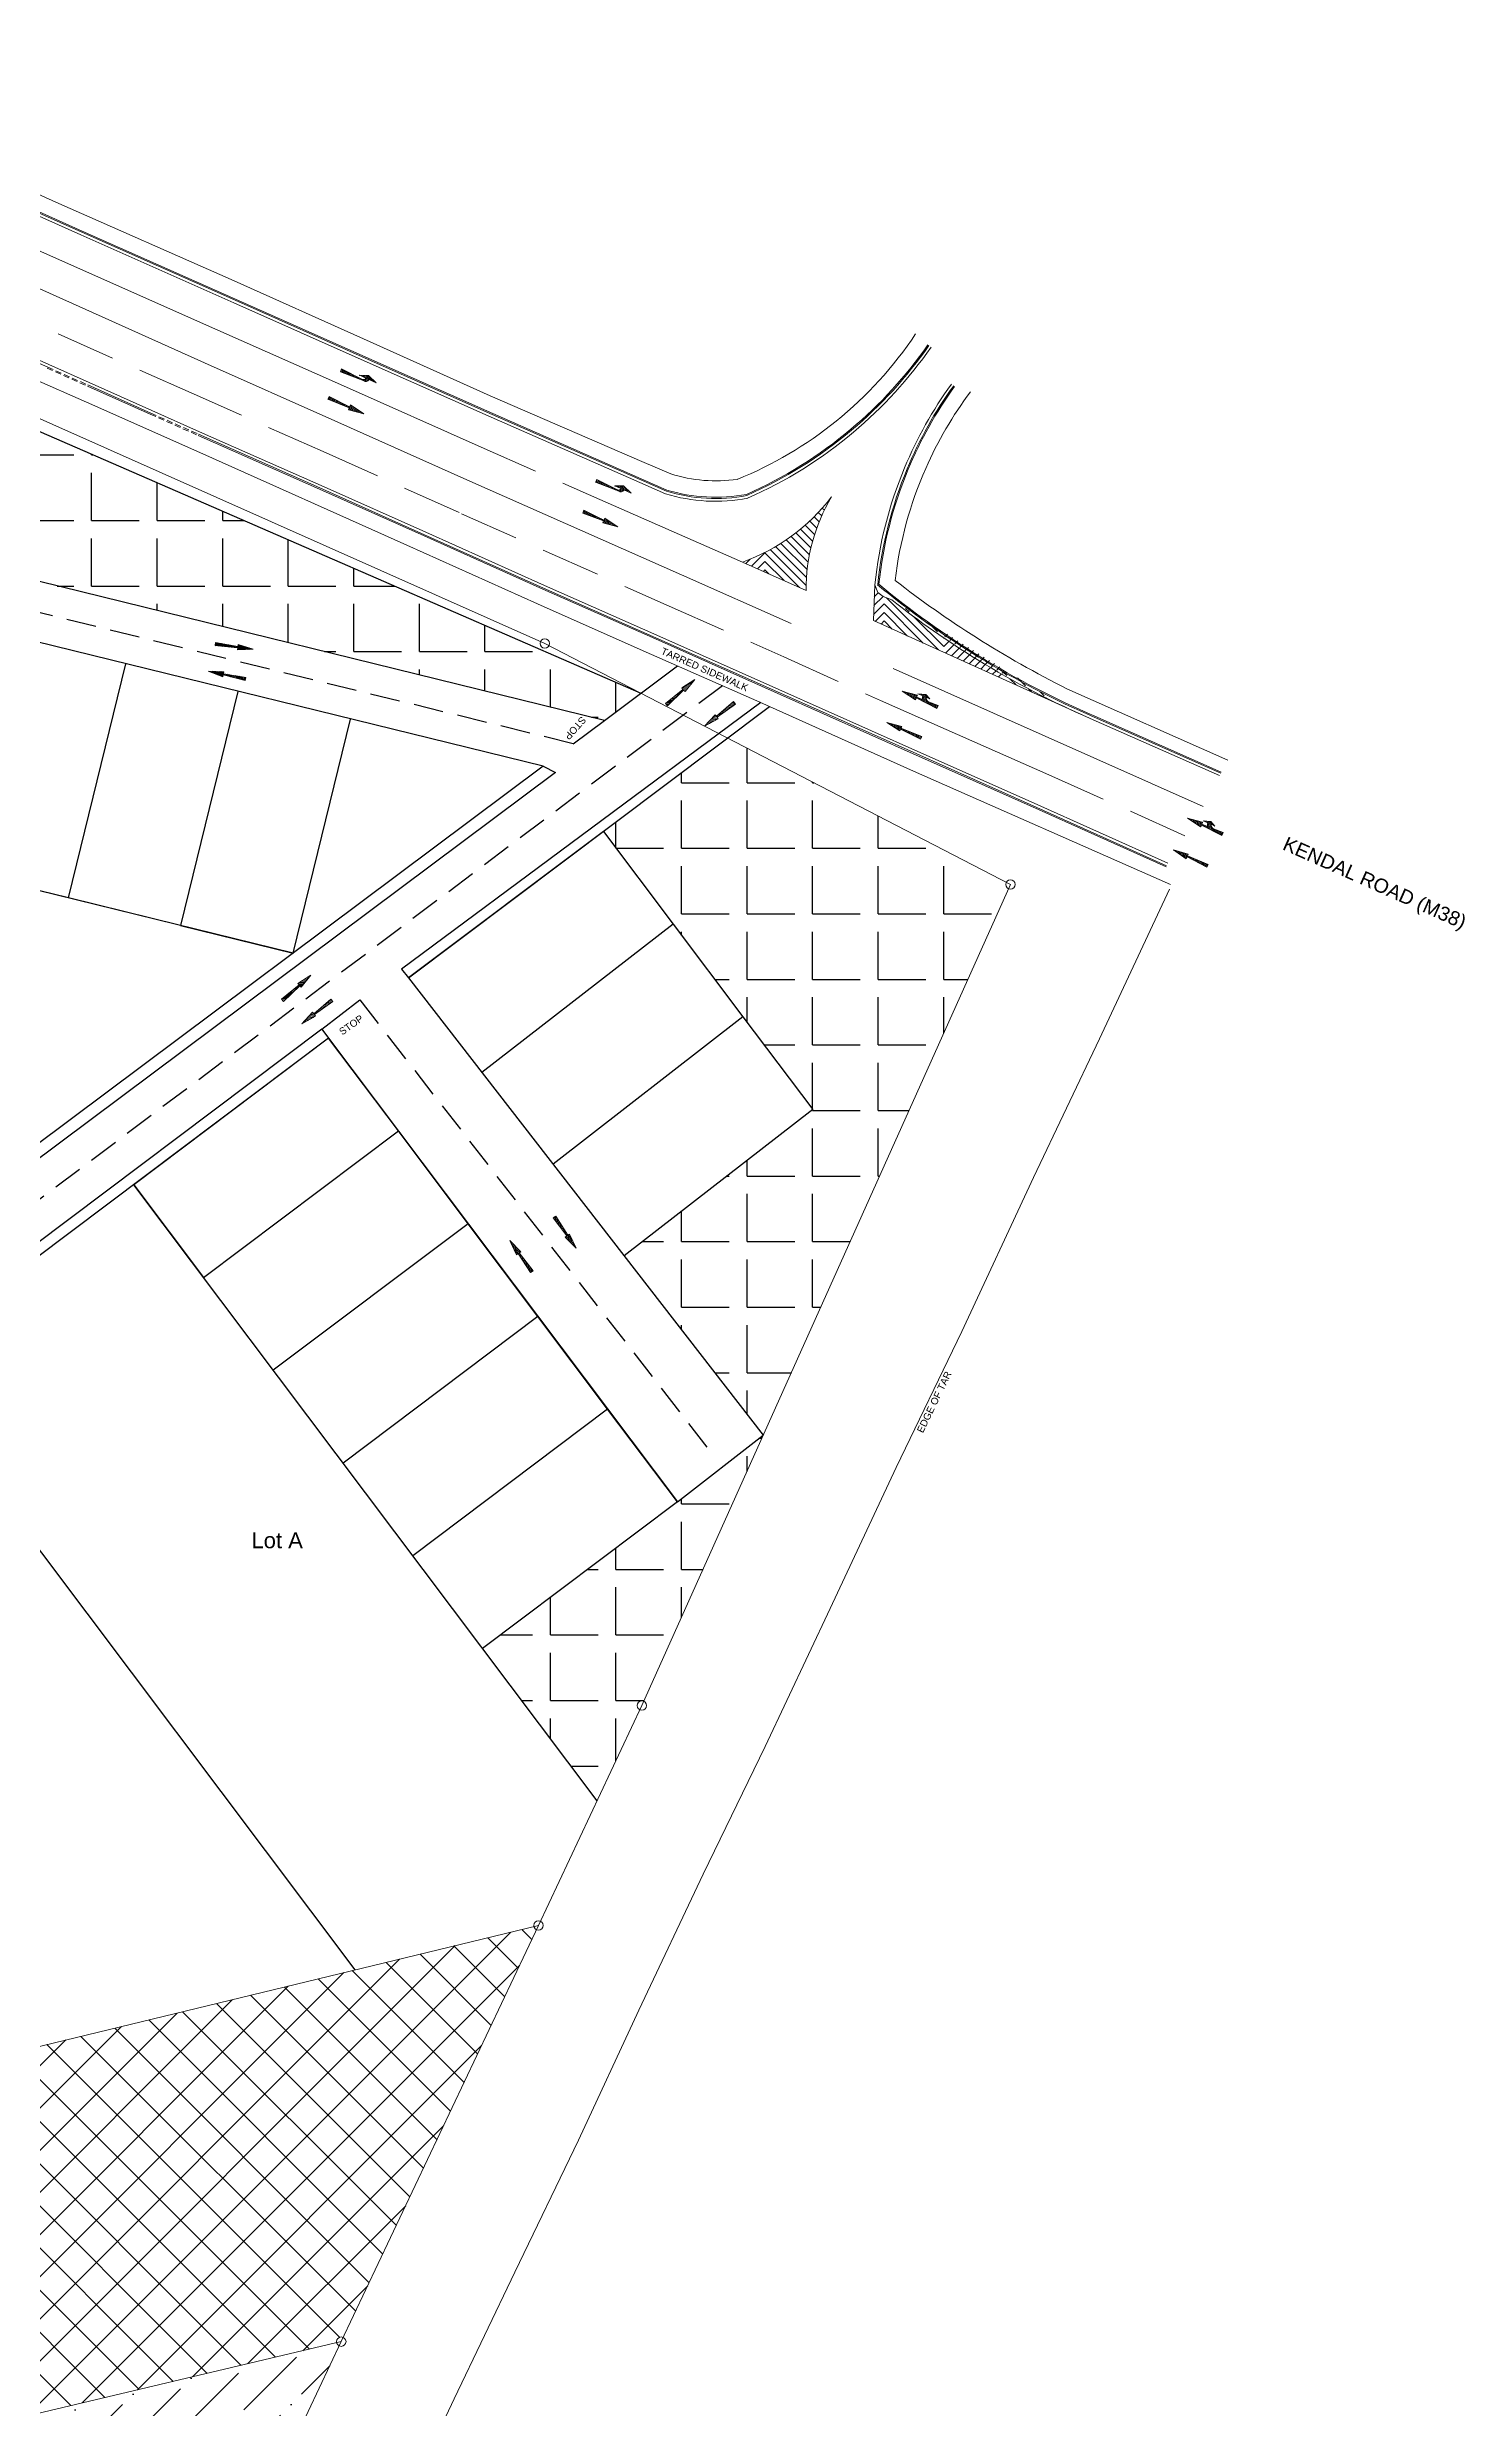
# Model space of a CAD drawing. Header units: metres. Extents: x -178 to 195, y -282 to 282.
# Drawn here: x 44.2 to 195.2, y -33.6 to 218.1 of the extents above; entities that cross this region are included whole.
import ezdxf
from ezdxf.enums import TextEntityAlignment as Align

# ---------------------------------------------------------------- set-up
doc = ezdxf.new("R2010")
doc.units = ezdxf.units.M
doc.linetypes.add('DASHED2', pattern=[9.525, 6.35, -3.175])
doc.linetypes.add('HIDDEN2', pattern=[4.7625, 3.175, -1.5875])
doc.layers.add('CADASTRAL', color=7, linetype='Continuous')
for name, color, linetype, lineweight in [('my_cadastral', 14, 'Continuous', 0), ('my_movement_network', 250, 'Continuous', 0), ('my_open_space', 14, 'Continuous', 0), ('ROAD_PAINT', 12, 'Continuous', 0), ('ROADS', 5, 'Continuous', 0)]:
    doc.layers.add(name, color=color, linetype=linetype, lineweight=lineweight)
doc.styles.add('Arial', font='arial.ttf', dxfattribs={"height": 1.68})
pattern_1 = [(45, (0, 0), (1e-16, 0.9071424), [8.98026, -8.98026]), (135, (0, 0), (-1e-16, -0.9071424), [8.98026, -8.98026])]
pattern_2 = [(0, (0, 0), (0, 6.985), [5.08, -1.905]), (90, (0, 0), (-6.985, 4e-16), [5.08, -1.905])]

msp = doc.modelspace()

# ---------------------------------------------------------------- hatches: boundary and pattern name
at = {"layer": 'my_cadastral', "lineweight": -3, "true_color": 0x58ba48}
h = msp.add_hatch(dxfattribs=at)
h.set_pattern_fill('ANGLE', color=85)
h.set_pattern_definition(pattern_2)
h.paths.add_polyline_path([(-11.58, 201.04), (-17.7, 176.1), (103.56, 146.35), (107.43, 149.24)])
at = {"layer": 'my_cadastral', "linetype": 'HIDDEN2', "lineweight": -3}
h = msp.add_hatch(dxfattribs=at)
h.set_pattern_fill('ANSI37', color=0)
h.paths.add_polyline_path([(-44.67, -16.27), (-111.42, -32.45, -0.357638), (-111.7, -33.02), (-96.18, -66.44, -0.474946), (-95.48, -66.78), (-30.43, -51.42)])
h.paths.add_polyline_path([(96.31, 17.49, -0.226412), (96.04, 17.83), (-34.17, -13.72), (-20.02, -48.96), (75.03, -26.52, -0.628721), (75.73, -25.95)])
h.paths.add_polyline_path([(-69.29, -60.59), (-95.48, -66.78, -0.356504), (-95.76, -67.35), (-75.96, -110.2, -0.474443), (-75.26, -110.54), (-50.37, -104.67)])
h.paths.add_polyline_path([(-21.11, -32.81), (-11.25, -32.81), (-11.25, -30.49), (-21.11, -30.49)], flags=24)
h = msp.add_hatch(dxfattribs=at)
h.set_pattern_fill('ANSI36', color=0)
h.paths.add_polyline_path([(-30.43, -51.42), (-69.29, -60.59), (-50.37, -104.67), (-12.48, -95.73)])
h.paths.add_polyline_path([(75.3, -26.86, -0.227932), (75.03, -26.52), (-20.02, -48.96), (-2.2, -93.3), (49.12, -81.2, -0.628681), (49.82, -80.63)])
h.paths.add_polyline_path([(-17.24, -72.78), (-7.38, -72.78), (-7.38, -70.45), (-17.24, -70.45)], flags=25)
at = {"layer": 'my_open_space', "lineweight": -3, "true_color": 0x58ba48}
h = msp.add_hatch(dxfattribs=at)
h.set_pattern_fill('ANGLE', color=85)
h.set_pattern_definition(pattern_2)
h.paths.add_polyline_path([(120.47, 70.16), (111.33, 63.07), (90.57, 47.45), (102.77, 31.23), (107.34, 40.92, -0.290497), (107.05, 41.38, -0.543907), (107.75, 41.83)])
h.paths.add_polyline_path([(146.6, 128.4, -0.430681), (146.36, 129.09), (116.66, 144.46), (103.44, 134.52), (110.87, 124.63), (118.31, 114.75), (125.74, 104.87), (105.66, 89.28), (120.48, 70.18)])
at = {"layer": 'ROAD_PAINT', "linetype": 'Continuous', "lineweight": 0}
h = msp.add_hatch(dxfattribs=at)
h.set_pattern_fill('LT124 RAILW', color=2, scale=0.5, style=0)
h.set_pattern_definition(pattern_1)
edge = h.paths.add_edge_path(flags=0)
edge.add_arc((144.16, 160.33), 19.12, 149.0997, 170.4884)
edge.add_line((125.3, 163.49), (121.99, 164.98))
edge.add_arc((111.26, 182.73), 20.74, 301.1658, 322.6686)
edge = h.paths.add_edge_path(flags=0)
edge.add_line((121.99, 164.98), (125.3, 163.49))
edge.add_arc((144.16, 160.33), 19.12, 170.4884, 180.4021)
edge.add_line((125.04, 160.2), (118.27, 163.21))
edge.add_arc((111.26, 182.73), 20.74, 289.755, 301.1658)
h = msp.add_hatch(dxfattribs=at)
h.set_pattern_fill('LT124 RAILW', color=2, scale=0.5, style=0)
h.set_pattern_definition(pattern_1)
edge = h.paths.add_edge_path(flags=0)
edge.add_line((132.21, 156.98), (155.63, 146.42))
edge.add_line((155.63, 146.42), (152.44, 147.85))
edge.add_arc((193.15, 233.88), 95.17, 238.3837, 244.6757, ccw=False)
edge.add_arc((193.15, 233.88), 95.17, 231.7067, 238.3837, ccw=False)
edge.add_line((134.17, 159.19), (133.24, 159.55))
edge.add_line((133.24, 159.55), (132.69, 159.96))
edge.add_line((132.69, 159.96), (132.36, 160.8))
edge.add_line((132.36, 160.8), (132.21, 156.98))

# ---------------------------------------------------------------- linework, layer by layer
at = {"layer": 'CADASTRAL', "color": 1, "linetype": 'Continuous', "lineweight": 0}
for p, q in [((-45.65, 218.07), (97.19, 154.54)), ((97.19, 154.54), (146.81, 128.86)), ((146.81, 128.86), (107.55, 41.38)), ((107.55, 41.38), (96.52, 17.95)), ((-111.91, -32.56), (96.52, 17.95)), ((96.52, 17.95), (75.51, -26.4)), ((75.51, -26.4), (-95.97, -66.89)), ((75.51, -26.4), (49.6, -81.08))]:
    msp.add_line(p, q, dxfattribs=at)
for centre in [(97.19, 154.54), (146.81, 128.86), (107.55, 41.38), (96.52, 17.95), (75.51, -26.4)]:
    msp.add_circle(centre, 0.5, dxfattribs=at)
at = {"layer": 'my_cadastral', "color": 85, "lineweight": -3, "true_color": 0x58ba48}
msp.add_line((-11.58, 201.04), (107.43, 149.24), dxfattribs=at)
at = {"layer": 'my_cadastral', "color": 0, "lineweight": -3}
for p, q in [((103.56, 146.35), (-65.52, 187.84)), ((97.02, 141.46), (-67.02, 181.71)), ((103.56, 146.35), (111.32, 152.15)), ((73.42, 113.46), (77.49, 116.57)), ((73.42, 113.46), (74.15, 112.49))]:
    msp.add_line(p, q, dxfattribs=at)
at = {"layer": 'my_cadastral', "color": 0, "linetype": 'HIDDEN2', "lineweight": -3}
for p, q in [((100.22, 143.86), (-66.29, 184.71)), ((97.02, 141.46), (98.32, 140.8))]:
    msp.add_line(p, q, dxfattribs=at)
at = {"layer": 'my_cadastral', "color": 30, "lineweight": -3, "true_color": 0xf8991e}
for p, q in [((70.38, 121.55), (-76.11, 157.49)), ((103.44, 134.52), (82.68, 118.9)), ((46.44, 127.43), (34.5, 130.36)), ((58.38, 124.5), (46.44, 127.43)), ((58.38, 124.5), (70.38, 121.55)), ((81.59, 102.6), (74.15, 112.49)), ((89.02, 92.72), (81.59, 102.6)), ((102.77, 31.23), (53.39, 96.87)), ((53.39, 96.87), (60.83, 86.99)), ((96.46, 82.84), (89.02, 92.72)), ((103.89, 72.95), (96.46, 82.84)), ((77, 13.22), (28.28, 77.98)), ((111.33, 63.07), (103.89, 72.95))]:
    msp.add_line(p, q, dxfattribs=at)
at = {"layer": 'my_cadastral', "color": 252, "lineweight": -3, "true_color": 0x939598}
for p, q in [((46.44, 127.43), (52.56, 152.37)), ((64.5, 149.44), (58.38, 124.5)), ((70.38, 121.55), (76.5, 146.49)), ((103.44, 134.52), (110.87, 124.63)), ((110.87, 124.63), (118.31, 114.75)), ((118.31, 114.75), (125.74, 104.87)), ((74.15, 112.49), (53.39, 96.87)), ((60.83, 86.99), (81.59, 102.6)), ((89.02, 92.72), (68.26, 77.1)), ((96.46, 82.84), (75.7, 67.22)), ((103.89, 72.95), (83.13, 57.34)), ((111.33, 63.07), (90.57, 47.45))]:
    msp.add_line(p, q, dxfattribs=at)
at = {"layer": 'my_movement_network', "color": 7, "linetype": 'HIDDEN2', "lineweight": -3, "true_color": 0xffffff}
msp.add_line((116.13, 150.04), (-49.84, 25.19), dxfattribs=at)
at = {"layer": 'my_movement_network', "color": 0, "lineweight": -3}
for p, q in [((82.68, 118.9), (121.13, 147.83)), ((100.22, 143.86), (103.56, 146.35)), ((82.68, 118.9), (120.48, 70.18)), ((74.15, 112.49), (111.33, 63.07)), ((111.33, 63.07), (120.48, 70.17))]:
    msp.add_line(p, q, dxfattribs=at)
at = {"layer": 'my_movement_network', "color": 7, "lineweight": -3, "true_color": 0xffffff}
for p, q in [((97.02, 141.46), (-51.35, 30.56)), ((98.32, 140.8), (-51.86, 28.54)), ((73.42, 113.46), (-49.5, 20.99)), ((74.15, 112.49), (-47.97, 20.63))]:
    msp.add_line(p, q, dxfattribs=at)
at = {"layer": 'my_movement_network', "color": 252, "lineweight": -3, "true_color": 0x939598}
for p, q in [((110.87, 124.63), (90.49, 108.83)), ((118.31, 114.75), (98.08, 99.05)), ((125.74, 104.87), (105.66, 89.28))]:
    msp.add_line(p, q, dxfattribs=at)
at = {"layer": 'my_movement_network', "color": 0, "linetype": 'HIDDEN2', "lineweight": -3}
msp.add_line((77.49, 116.57), (114.87, 68.39), dxfattribs=at)
at = {"layer": 'my_open_space', "color": 0, "lineweight": -3}
for p, q in [((120.22, 148.24), (81.91, 119.84)), ((81.91, 119.84), (82.68, 118.9))]:
    msp.add_line(p, q, dxfattribs=at)
at = {"layer": 'ROAD_PAINT', "color": 7, "linetype": 'Continuous', "lineweight": 0}
for p, q in [((28.14, 203.15), (46.45, 194.99)), ((44.41, 191.87), (27.09, 199.57)), ((46.45, 194.99), (62.03, 188.05)), ((60.93, 184.45), (44.41, 191.87)), ((62.03, 188.05), (75.73, 182)), ((74.82, 178.27), (60.93, 184.45)), ((75.54, 183.8), (75.41, 183.5)), ((75.52, 183.75), (75.66, 183.4)), ((75.54, 183.8), (77.77, 182.68)), ((75.64, 183.75), (75.79, 183.35)), ((75.41, 183.5), (78, 182.49)), ((75.46, 183.61), (75.52, 183.46)), ((75.73, 182), (90.4, 175.47)), ((75.78, 183.67), (75.93, 183.3)), ((75.93, 183.6), (76.06, 183.24)), ((76.07, 183.53), (76.2, 183.19)), ((76.21, 183.46), (76.33, 183.14)), ((76.35, 183.39), (76.47, 183.09)), ((76.5, 183.32), (76.61, 183.03)), ((76.64, 183.25), (76.74, 182.98)), ((76.78, 183.17), (76.88, 182.93)), ((76.92, 183.1), (77.01, 182.87)), ((77.07, 183.03), (77.15, 182.82)), ((77.21, 182.96), (77.28, 182.77)), ((77.35, 182.89), (77.42, 182.71)), ((78.41, 183.1), (77.47, 183.11)), ((77.47, 183.11), (78.13, 182.82)), ((77.49, 182.82), (77.55, 182.66)), ((77.5, 183.11), (77.5, 183.1)), ((77.61, 183.11), (77.64, 183.04)), ((77.64, 182.74), (77.69, 182.61)), ((77.73, 183.11), (77.78, 182.97)), ((77.76, 182.68), (77.8, 182.67)), ((77.78, 182.67), (77.82, 182.55)), ((77.8, 182.67), (77.85, 182.66)), ((77.84, 183.11), (77.92, 182.91)), ((77.85, 182.66), (77.9, 182.66)), ((77.9, 182.66), (77.96, 182.5)), ((77.9, 182.66), (77.95, 182.66)), ((77.95, 182.66), (78, 182.68)), ((77.96, 183.11), (78.06, 182.85)), ((78, 182.68), (78.04, 182.7)), ((78, 182.68), (78.09, 182.46)), ((78, 182.49), (78.06, 182.47)), ((78.04, 182.7), (78.08, 182.74)), ((78.06, 182.47), (78.13, 182.46)), ((78.07, 183.11), (78.3, 182.51)), ((78.08, 182.74), (78.11, 182.77)), ((78.09, 182.76), (78.2, 182.47)), ((78.11, 182.77), (78.13, 182.82)), ((78.13, 182.46), (78.2, 182.47)), ((78.19, 183.11), (78.39, 182.58)), ((78.2, 182.47), (78.26, 182.49)), ((78.26, 182.49), (78.32, 182.52)), ((78.3, 183.1), (78.47, 182.66)), ((78.32, 182.52), (78.38, 182.56)), ((78.38, 182.56), (78.42, 182.61)), ((78.41, 183.1), (79.24, 182.32)), ((78.42, 183.09), (78.61, 182.6)), ((78.42, 182.61), (78.45, 182.67)), ((78.45, 182.67), (79.24, 182.32)), ((78.6, 182.92), (78.75, 182.54)), ((78.78, 182.75), (78.89, 182.48)), ((78.96, 182.58), (79.03, 182.42)), ((79.14, 182.41), (79.17, 182.36)), ((74.22, 180.86), (74.09, 180.56)), ((74.09, 180.56), (76.36, 179.65)), ((74.14, 180.67), (74.2, 180.51)), ((74.2, 180.82), (74.34, 180.46)), ((74.22, 180.86), (76.4, 179.75)), ((74.32, 180.81), (74.48, 180.4)), ((74.47, 180.74), (74.62, 180.35)), ((74.62, 180.66), (74.76, 180.29)), ((74.76, 180.59), (74.9, 180.23)), ((74.91, 180.51), (75.04, 180.18)), ((75.06, 180.44), (75.18, 180.12)), ((75.2, 180.36), (75.32, 180.07)), ((75.35, 180.29), (75.46, 180.01)), ((75.5, 180.21), (75.59, 179.96)), ((75.64, 180.14), (75.73, 179.9)), ((75.79, 180.06), (75.87, 179.84)), ((75.94, 179.99), (76.01, 179.79)), ((76.09, 179.91), (76.15, 179.73)), ((76.23, 179.84), (76.29, 179.68)), ((76.36, 179.65), (76.27, 179.45)), ((77.9, 179.02), (76.27, 179.45)), ((76.33, 179.59), (76.39, 179.42)), ((76.38, 179.77), (76.52, 179.38)), ((76.49, 179.96), (76.4, 179.75)), ((76.46, 179.87), (76.66, 179.35)), ((77.9, 179.02), (76.49, 179.96)), ((76.56, 179.91), (76.79, 179.31)), ((76.72, 179.8), (76.92, 179.28)), ((76.88, 179.7), (77.05, 179.24)), ((77.04, 179.59), (77.18, 179.21)), ((77.2, 179.49), (77.31, 179.17)), ((77.35, 179.38), (77.45, 179.14)), ((77.51, 179.27), (77.58, 179.1)), ((77.67, 179.17), (77.71, 179.07)), ((77.83, 179.06), (77.84, 179.03)), ((88.89, 171.99), (74.82, 178.27)), ((111.76, 161.86), (88.89, 171.99)), ((103.05, 169.89), (118.27, 163.21)), ((123.44, 156.66), (111.76, 161.86)), ((125.04, 160.2), (118.27, 163.21)), ((62.11, 154.63), (62.07, 154.31)), ((62.07, 154.31), (64.47, 154.09)), ((62.08, 154.43), (62.19, 154.3)), ((62.11, 154.63), (64.48, 154.2)), ((62.11, 154.58), (62.33, 154.28)), ((62.22, 154.61), (62.48, 154.27)), ((62.38, 154.58), (62.63, 154.26)), ((62.54, 154.55), (62.78, 154.24)), ((62.7, 154.53), (62.92, 154.23)), ((62.86, 154.5), (63.07, 154.22)), ((63.02, 154.47), (63.22, 154.2)), ((63.18, 154.44), (63.37, 154.19)), ((63.34, 154.41), (63.52, 154.18)), ((63.5, 154.38), (63.66, 154.16)), ((63.66, 154.35), (63.81, 154.15)), ((63.82, 154.32), (63.96, 154.14)), ((63.98, 154.29), (64.11, 154.12)), ((64.14, 154.26), (64.25, 154.11)), ((64.3, 154.23), (64.4, 154.1)), ((64.47, 154.09), (64.44, 153.87)), ((66.1, 153.92), (64.44, 153.87)), ((64.46, 154.2), (64.7, 153.88)), ((64.46, 154.02), (64.57, 153.88)), ((64.51, 154.42), (64.48, 154.2)), ((64.5, 154.33), (64.84, 153.89)), ((66.1, 153.92), (64.51, 154.42)), ((64.59, 154.39), (64.97, 153.89)), ((64.77, 154.34), (65.11, 153.89)), ((64.95, 154.28), (65.24, 153.9)), ((65.13, 154.23), (65.37, 153.9)), ((65.31, 154.17), (65.51, 153.91)), ((65.49, 154.11), (65.64, 153.91)), ((65.67, 154.06), (65.78, 153.91)), ((65.85, 154), (65.91, 153.92)), ((66.03, 153.95), (66.05, 153.92)), ((61.33, 151.59), (62.88, 150.99)), ((61.33, 151.59), (63, 151.53)), ((61.41, 151.57), (61.39, 151.59)), ((61.58, 151.5), (61.52, 151.59)), ((61.76, 151.43), (61.66, 151.58)), ((61.93, 151.36), (61.79, 151.58)), ((62.11, 151.29), (61.93, 151.57)), ((62.28, 151.23), (62.06, 151.57)), ((62.46, 151.16), (62.2, 151.56)), ((62.64, 151.09), (62.33, 151.55)), ((62.81, 151.02), (62.46, 151.55)), ((62.9, 151.08), (62.6, 151.54)), ((62.95, 151.2), (62.73, 151.54)), ((62.97, 151.38), (62.87, 151.53)), ((62.88, 150.99), (62.93, 151.21)), ((65.26, 150.61), (62.93, 151.21)), ((62.95, 151.31), (63, 151.53)), ((65.33, 150.93), (62.95, 151.31)), ((63.11, 151.16), (63.02, 151.3)), ((63.27, 151.12), (63.16, 151.28)), ((63.43, 151.08), (63.31, 151.26)), ((63.58, 151.04), (63.46, 151.23)), ((63.74, 151), (63.6, 151.21)), ((63.9, 150.96), (63.75, 151.18)), ((64.06, 150.92), (63.9, 151.16)), ((64.21, 150.88), (64.04, 151.14)), ((64.37, 150.84), (64.19, 151.11)), ((64.53, 150.8), (64.34, 151.09)), ((64.68, 150.76), (64.48, 151.07)), ((64.84, 150.72), (64.63, 151.04)), ((65, 150.68), (64.77, 151.02)), ((65.16, 150.64), (64.92, 151)), ((65.27, 150.66), (65.07, 150.97)), ((150.51, 144.67), (134.33, 151.86)), ((65.31, 150.81), (65.21, 150.95)), ((65.26, 150.61), (65.33, 150.93)), ((110.06, 148.13), (111.92, 149.65)), ((110.28, 147.88), (111.99, 149.57)), ((110.52, 148.5), (110.89, 148.48)), ((110.64, 148.61), (110.99, 148.59)), ((110.77, 148.71), (111.1, 148.69)), ((110.9, 148.81), (111.21, 148.8)), ((111.02, 148.92), (111.31, 148.9)), ((111.15, 149.02), (111.42, 149)), ((111.27, 149.12), (111.52, 149.11)), ((111.4, 149.22), (111.63, 149.21)), ((111.52, 149.33), (111.73, 149.32)), ((111.65, 149.43), (111.84, 149.42)), ((113.18, 150.71), (111.78, 149.82)), ((111.78, 149.82), (111.92, 149.65)), ((111.78, 149.53), (111.95, 149.52)), ((111.84, 149.86), (112.47, 149.82)), ((111.84, 149.75), (112.39, 149.72)), ((111.9, 149.64), (112.31, 149.61)), ((111.99, 149.57), (112.14, 149.41)), ((112, 149.96), (112.56, 149.93)), ((112.04, 149.52), (112.22, 149.51)), ((113.18, 150.71), (112.14, 149.41)), ((112.16, 150.06), (112.64, 150.03)), ((112.32, 150.16), (112.73, 150.14)), ((112.48, 150.26), (112.81, 150.24)), ((112.64, 150.36), (112.89, 150.35)), ((112.8, 150.46), (112.98, 150.45)), ((112.95, 150.56), (113.06, 150.56)), ((113.11, 150.67), (113.15, 150.66)), ((132.98, 148.46), (150.9, 140.55)), ((110.06, 148.13), (110.28, 147.88)), ((110.09, 148.09), (110.47, 148.07)), ((110.14, 148.2), (110.57, 148.17)), ((110.19, 147.97), (110.36, 147.97)), ((110.27, 148.3), (110.68, 148.28)), ((110.39, 148.4), (110.78, 148.38)), ((114.21, 145.73), (115.34, 146.95)), ((114.21, 145.73), (115.68, 146.52)), ((114.62, 145.94), (114.44, 145.97)), ((114.78, 146.03), (114.53, 146.07)), ((114.95, 146.12), (114.62, 146.16)), ((115.11, 146.21), (114.71, 146.26)), ((115.28, 146.3), (114.8, 146.36)), ((115.44, 146.39), (114.89, 146.46)), ((115.61, 146.48), (114.98, 146.56)), ((115.62, 146.59), (115.07, 146.66)), ((115.57, 146.71), (115.17, 146.76)), ((115.44, 146.83), (115.26, 146.86)), ((115.48, 146.78), (115.34, 146.95)), ((117.31, 148.34), (115.48, 146.78)), ((115.7, 146.8), (115.53, 146.82)), ((117.52, 148.08), (115.55, 146.69)), ((115.68, 146.52), (115.55, 146.69)), ((115.83, 146.89), (115.64, 146.92)), ((115.97, 146.99), (115.76, 147.01)), ((116.1, 147.08), (115.87, 147.11)), ((116.23, 147.17), (115.98, 147.21)), ((116.36, 147.27), (116.09, 147.3)), ((116.5, 147.36), (116.21, 147.4)), ((116.63, 147.45), (116.32, 147.49)), ((116.76, 147.55), (116.43, 147.59)), ((116.89, 147.64), (116.55, 147.69)), ((117.03, 147.73), (116.66, 147.78)), ((117.16, 147.83), (116.77, 147.88)), ((117.29, 147.92), (116.88, 147.97)), ((117.42, 148.02), (117, 148.07)), ((117.49, 148.12), (117.11, 148.17)), ((117.39, 148.24), (117.22, 148.26)), ((117.52, 148.08), (117.31, 148.34)), ((114.28, 145.77), (114.25, 145.77)), ((114.45, 145.86), (114.34, 145.87)), ((167.37, 137.17), (150.51, 144.67)), ((165.68, 135.92), (167.07, 134.99)), ((165.68, 135.92), (167.3, 135.49)), ((165.83, 135.81), (165.81, 135.88)), ((165.99, 135.71), (165.94, 135.85)), ((166.15, 135.6), (166.07, 135.82)), ((166.31, 135.5), (166.2, 135.78)), ((166.47, 135.39), (166.33, 135.75)), ((166.62, 135.29), (166.46, 135.71)), ((166.78, 135.18), (166.59, 135.68)), ((166.94, 135.08), (166.73, 135.64)), ((167.08, 135.01), (166.86, 135.61)), ((167.15, 135.15), (166.99, 135.57)), ((167.07, 134.99), (167.17, 135.19)), ((167.21, 135.29), (167.12, 135.54)), ((169.34, 134.09), (167.17, 135.19)), ((167.21, 135.29), (167.3, 135.49)), ((167.83, 135.04), (167.21, 135.29)), ((167.27, 135.13), (167.21, 135.29)), ((167.28, 135.43), (167.25, 135.5)), ((167.35, 135.65), (168.16, 135.56)), ((167.85, 135.42), (167.35, 135.65)), ((167.42, 135.06), (167.35, 135.23)), ((167.45, 135.61), (167.44, 135.64)), ((167.57, 134.98), (167.49, 135.18)), ((167.59, 135.54), (167.56, 135.63)), ((167.71, 134.91), (167.63, 135.12)), ((167.73, 135.48), (167.68, 135.61)), ((167.86, 134.84), (167.77, 135.07)), ((168.15, 134.69), (167.8, 135.6)), ((167.82, 135.33), (167.81, 135.24)), ((168, 134.76), (167.81, 135.27)), ((167.81, 135.24), (167.81, 135.14)), ((167.81, 135.14), (167.83, 135.04)), ((167.85, 135.42), (167.82, 135.33)), ((168.3, 134.61), (167.93, 135.59)), ((168.2, 135.19), (168.05, 135.58)), ((168.16, 135.56), (168.59, 135.09)), ((168.3, 135.22), (168.18, 135.54)), ((168.59, 135.09), (168.19, 135.27)), ((168.19, 135.27), (168.2, 135.16)), ((168.2, 135.16), (168.24, 135.06)), ((168.24, 135.06), (168.29, 134.96)), ((168.44, 134.54), (168.28, 134.98)), ((168.29, 134.96), (168.36, 134.87)), ((168.36, 134.87), (168.44, 134.8)), ((168.45, 135.16), (168.39, 135.31)), ((169.47, 134.39), (168.44, 134.8)), ((168.59, 134.47), (168.47, 134.79)), ((168.59, 135.09), (168.59, 135.09)), ((168.73, 134.39), (168.61, 134.73)), ((168.88, 134.32), (168.74, 134.68)), ((169.03, 134.24), (168.88, 134.62)), ((169.17, 134.17), (169.02, 134.57)), ((169.32, 134.1), (169.16, 134.51)), ((169.39, 134.21), (169.3, 134.46)), ((169.34, 134.09), (169.47, 134.39)), ((169.46, 134.36), (169.44, 134.4)), ((164.19, 132.54), (165.55, 131.61)), ((164.19, 132.54), (165.77, 132.1)), ((164.25, 132.49), (164.24, 132.52)), ((164.41, 132.39), (164.37, 132.49)), ((164.56, 132.28), (164.5, 132.45)), ((164.71, 132.18), (164.63, 132.42)), ((164.87, 132.07), (164.76, 132.38)), ((165.02, 131.97), (164.88, 132.35)), ((165.18, 131.86), (165.01, 132.31)), ((165.33, 131.76), (165.14, 132.28)), ((165.48, 131.65), (165.27, 132.24)), ((165.58, 131.69), (165.4, 132.2)), ((165.66, 131.79), (165.52, 132.17)), ((165.55, 131.61), (165.64, 131.81)), ((167.75, 130.71), (165.64, 131.81)), ((165.71, 131.97), (165.65, 132.13)), ((165.68, 131.9), (165.77, 132.1)), ((167.89, 131), (165.68, 131.9)), ((165.8, 131.72), (165.75, 131.88)), ((165.95, 131.65), (165.88, 131.82)), ((166.09, 131.57), (166.02, 131.77)), ((166.23, 131.5), (166.15, 131.71)), ((166.37, 131.42), (166.29, 131.66)), ((166.52, 131.35), (166.42, 131.6)), ((166.66, 131.28), (166.56, 131.55)), ((166.8, 131.2), (166.69, 131.49)), ((166.94, 131.13), (166.83, 131.43)), ((167.08, 131.05), (166.96, 131.38)), ((167.23, 130.98), (167.1, 131.32)), ((167.37, 130.91), (167.24, 131.27)), ((167.51, 130.83), (167.37, 131.21)), ((167.65, 130.76), (167.51, 131.16)), ((167.77, 130.75), (167.64, 131.1)), ((167.75, 130.71), (167.89, 131)), ((167.83, 130.89), (167.78, 131.05)), ((72.26, 119.21), (70.86, 118.32)), ((70.86, 118.32), (71.01, 118.16)), ((70.93, 118.36), (71.56, 118.33)), ((71.09, 118.46), (71.64, 118.43)), ((72.26, 119.21), (71.23, 117.91)), ((71.24, 118.56), (71.73, 118.54)), ((71.4, 118.66), (71.81, 118.64)), ((71.56, 118.76), (71.89, 118.75)), ((71.72, 118.87), (71.98, 118.85)), ((71.88, 118.97), (72.06, 118.96)), ((72.04, 119.07), (72.15, 119.06)), ((72.2, 119.17), (72.23, 119.17)), ((69.14, 116.63), (71.01, 118.16)), ((69.14, 116.63), (69.36, 116.38)), ((69.17, 116.59), (69.55, 116.57)), ((69.23, 116.7), (69.66, 116.68)), ((69.28, 116.48), (69.45, 116.47)), ((69.35, 116.8), (69.76, 116.78)), ((69.36, 116.38), (71.08, 118.07)), ((69.48, 116.9), (69.87, 116.88)), ((69.6, 117.01), (69.97, 116.99)), ((69.73, 117.11), (70.08, 117.09)), ((69.85, 117.21), (70.19, 117.2)), ((69.98, 117.32), (70.29, 117.3)), ((70.11, 117.42), (70.4, 117.4)), ((70.23, 117.52), (70.5, 117.51)), ((70.36, 117.62), (70.61, 117.61)), ((70.48, 117.73), (70.71, 117.71)), ((70.61, 117.83), (70.82, 117.82)), ((70.73, 117.93), (70.93, 117.92)), ((70.86, 118.04), (71.03, 118.03)), ((70.92, 118.25), (71.47, 118.22)), ((70.99, 118.14), (71.39, 118.12)), ((71.08, 118.07), (71.23, 117.91)), ((71.13, 118.02), (71.31, 118.01)), ((74.41, 116.64), (72.57, 115.08)), ((74.61, 116.38), (72.64, 114.99)), ((73.72, 115.76), (73.41, 115.79)), ((73.85, 115.85), (73.53, 115.89)), ((73.99, 115.94), (73.64, 115.99)), ((74.12, 116.04), (73.75, 116.08)), ((74.25, 116.13), (73.86, 116.18)), ((74.38, 116.22), (73.98, 116.27)), ((74.52, 116.32), (74.09, 116.37)), ((74.58, 116.42), (74.2, 116.47)), ((74.48, 116.54), (74.32, 116.56)), ((74.61, 116.38), (74.41, 116.64)), ((71.31, 114.03), (72.44, 115.25)), ((71.31, 114.03), (72.77, 114.82)), ((71.38, 114.07), (71.34, 114.07)), ((71.54, 114.16), (71.44, 114.17)), ((71.71, 114.25), (71.53, 114.27)), ((71.87, 114.34), (71.62, 114.37)), ((72.04, 114.42), (71.71, 114.47)), ((72.2, 114.51), (71.8, 114.56)), ((72.37, 114.6), (71.89, 114.66)), ((72.54, 114.69), (71.98, 114.76)), ((72.7, 114.78), (72.08, 114.86)), ((72.72, 114.89), (72.17, 114.96)), ((72.66, 115.01), (72.26, 115.06)), ((72.53, 115.13), (72.35, 115.16)), ((72.57, 115.08), (72.44, 115.25)), ((72.79, 115.1), (72.62, 115.12)), ((72.77, 114.82), (72.64, 114.99)), ((72.92, 115.19), (72.74, 115.22)), ((73.06, 115.29), (72.85, 115.31)), ((73.19, 115.38), (72.96, 115.41)), ((73.32, 115.48), (73.07, 115.51)), ((73.46, 115.57), (73.19, 115.6)), ((73.59, 115.66), (73.3, 115.7)), ((98.36, 93.52), (98.09, 93.34)), ((98.09, 93.34), (99.55, 91.42)), ((98.19, 93.41), (98.16, 93.24)), ((98.32, 93.5), (98.25, 93.12)), ((98.42, 93.43), (98.34, 93.01)), ((98.36, 93.52), (99.64, 91.48)), ((98.5, 93.29), (98.43, 92.89)), ((98.59, 93.15), (98.52, 92.77)), ((93.46, 90.91), (94.19, 89.41)), ((93.46, 90.91), (94.63, 89.72)), ((93.5, 90.83), (93.5, 90.87)), ((93.58, 90.66), (93.6, 90.77)), ((93.66, 90.5), (93.69, 90.67)), ((98.68, 93.02), (98.61, 92.65)), ((98.76, 92.88), (98.7, 92.53)), ((98.85, 92.74), (98.79, 92.42)), ((98.93, 92.6), (98.88, 92.3)), ((99.02, 92.47), (98.97, 92.18)), ((99.11, 92.33), (99.06, 92.06)), ((99.19, 92.19), (99.15, 91.94)), ((99.28, 92.05), (99.24, 91.82)), ((99.36, 91.91), (99.33, 91.71)), ((99.55, 91.42), (99.36, 91.29)), ((100.52, 90.1), (99.36, 91.29)), ((99.45, 91.78), (99.41, 91.59)), ((99.49, 91.38), (99.45, 91.2)), ((99.54, 91.64), (99.5, 91.47)), ((99.62, 91.5), (99.55, 91.1)), ((99.82, 91.6), (99.64, 91.48)), ((99.74, 91.55), (99.64, 91.01)), ((99.85, 91.53), (99.73, 90.91)), ((100.52, 90.1), (99.82, 91.6)), ((99.93, 91.36), (99.83, 90.81)), ((100.01, 91.19), (99.92, 90.72)), ((100.09, 91.02), (100.02, 90.62)), ((100.17, 90.85), (100.11, 90.52)), ((100.25, 90.68), (100.2, 90.43)), ((93.74, 90.33), (93.79, 90.58)), ((93.82, 90.16), (93.88, 90.48)), ((93.91, 89.99), (93.98, 90.39)), ((93.99, 89.82), (94.07, 90.29)), ((94.07, 89.65), (94.16, 90.2)), ((94.15, 89.48), (94.26, 90.1)), ((94.19, 89.41), (94.37, 89.53)), ((94.26, 89.46), (94.35, 90.01)), ((95.67, 87.51), (94.37, 89.53)), ((94.38, 89.51), (94.45, 89.91)), ((94.46, 89.6), (94.63, 89.72)), ((95.94, 87.69), (94.46, 89.6)), ((94.47, 89.37), (94.5, 89.54)), ((94.51, 89.64), (94.54, 89.81)), ((94.56, 89.24), (94.59, 89.43)), ((94.64, 89.1), (94.68, 89.31)), ((94.73, 88.96), (94.77, 89.19)), ((94.82, 88.83), (94.86, 89.08)), ((94.91, 88.69), (94.95, 88.96)), ((94.99, 88.55), (95.04, 88.84)), ((95.08, 88.42), (95.13, 88.72)), ((95.17, 88.28), (95.23, 88.61)), ((95.26, 88.15), (95.32, 88.49)), ((95.35, 88.01), (95.41, 88.37)), ((95.43, 87.87), (95.5, 88.26)), ((95.52, 87.74), (95.59, 88.14)), ((100.33, 90.51), (100.3, 90.33)), ((100.41, 90.34), (100.39, 90.23)), ((100.49, 90.17), (100.48, 90.14)), ((95.61, 87.6), (95.68, 88.02)), ((95.67, 87.51), (95.94, 87.69)), ((95.71, 87.53), (95.77, 87.91)), ((95.83, 87.62), (95.86, 87.79))]:
    msp.add_line(p, q, dxfattribs=at)
at = {"layer": 'ROAD_PAINT', "color": 7, "linetype": 'DASHED2', "lineweight": 0}
for p, q in [((59.84, 181.09), (43.37, 188.4)), ((73.57, 174.99), (59.84, 181.09)), ((73.57, 174.99), (88.31, 168.37)), ((90.4, 175.47), (103.05, 169.89)), ((88.31, 168.37), (110.44, 158.52)), ((110.44, 158.52), (122.68, 153.11)), ((122.68, 153.11), (132.98, 148.46)), ((150.9, 140.55), (165.79, 133.88))]:
    msp.add_line(p, q, dxfattribs=at)
at = {"layer": 'ROAD_PAINT', "color": 2, "linetype": 'Continuous', "lineweight": 0}
for p, q in [((102.74, 172.01), (102.61, 171.72)), ((102.61, 171.72), (105.18, 170.72)), ((102.66, 171.83), (102.72, 171.68)), ((102.72, 171.97), (102.85, 171.62)), ((102.74, 172.01), (104.95, 170.91)), ((102.84, 171.96), (102.99, 171.57)), ((102.98, 171.89), (103.12, 171.52)), ((103.12, 171.82), (103.26, 171.47)), ((103.26, 171.75), (103.39, 171.41)), ((103.4, 171.68), (103.53, 171.36)), ((103.54, 171.61), (103.66, 171.31)), ((103.69, 171.54), (103.79, 171.26)), ((103.83, 171.47), (103.93, 171.2)), ((103.97, 171.4), (104.06, 171.15)), ((104.11, 171.33), (104.2, 171.1)), ((104.25, 171.25), (104.33, 171.04)), ((104.39, 171.18), (104.47, 170.99)), ((104.54, 171.11), (104.6, 170.94)), ((105.59, 171.33), (104.66, 171.33)), ((104.66, 171.33), (105.31, 171.04)), ((104.68, 171.33), (104.68, 171.32)), ((104.79, 171.33), (104.82, 171.26)), ((104.91, 171.33), (104.96, 171.2)), ((105.02, 171.33), (105.1, 171.14)), ((105.14, 171.33), (105.23, 171.08)), ((105.25, 171.33), (105.48, 170.74)), ((105.37, 171.33), (105.57, 170.81)), ((105.48, 171.33), (105.65, 170.89)), ((105.59, 171.33), (106.41, 170.56)), ((105.6, 171.32), (105.79, 170.83)), ((105.78, 171.15), (105.92, 170.77)), ((101.36, 168.74), (101.23, 168.44)), ((101.34, 168.7), (101.47, 168.35)), ((101.36, 168.74), (103.5, 167.69)), ((101.46, 168.69), (101.61, 168.3)), ((101.6, 168.62), (101.75, 168.24)), ((104.68, 171.04), (104.74, 170.89)), ((104.82, 170.97), (104.87, 170.83)), ((104.94, 170.91), (104.98, 170.89)), ((104.96, 170.9), (105.01, 170.78)), ((104.98, 170.89), (105.03, 170.88)), ((105.03, 170.88), (105.08, 170.88)), ((105.08, 170.88), (105.13, 170.89)), ((105.08, 170.88), (105.14, 170.73)), ((105.13, 170.89), (105.18, 170.91)), ((105.18, 170.91), (105.22, 170.93)), ((105.18, 170.91), (105.27, 170.69)), ((105.18, 170.72), (105.24, 170.7)), ((105.22, 170.93), (105.25, 170.96)), ((105.24, 170.7), (105.31, 170.69)), ((105.25, 170.96), (105.29, 171)), ((105.27, 170.98), (105.38, 170.7)), ((105.29, 171), (105.31, 171.04)), ((105.31, 170.69), (105.38, 170.7)), ((105.38, 170.7), (105.44, 170.72)), ((105.44, 170.72), (105.5, 170.75)), ((105.5, 170.75), (105.55, 170.79)), ((105.55, 170.79), (105.6, 170.84)), ((105.6, 170.84), (105.63, 170.9)), ((105.63, 170.9), (106.41, 170.56)), ((105.96, 170.98), (106.06, 170.71)), ((106.14, 170.81), (106.2, 170.65)), ((106.32, 170.64), (106.34, 170.59)), ((101.23, 168.44), (103.45, 167.59)), ((101.28, 168.56), (101.34, 168.4)), ((101.74, 168.55), (101.89, 168.19)), ((101.89, 168.48), (102.02, 168.14)), ((102.03, 168.41), (102.16, 168.08)), ((102.18, 168.34), (102.3, 168.03)), ((102.32, 168.27), (102.43, 167.98)), ((102.47, 168.19), (102.57, 167.93)), ((102.61, 168.12), (102.71, 167.87)), ((102.75, 168.05), (102.84, 167.82)), ((102.9, 167.98), (102.98, 167.77)), ((103.04, 167.91), (103.12, 167.72)), ((103.19, 167.84), (103.26, 167.66)), ((103.33, 167.77), (103.39, 167.61)), ((103.45, 167.59), (103.37, 167.39)), ((104.97, 166.98), (103.37, 167.39)), ((103.43, 167.52), (103.49, 167.36)), ((103.47, 167.7), (103.62, 167.32)), ((103.59, 167.88), (103.5, 167.69)), ((103.55, 167.8), (103.75, 167.29)), ((104.97, 166.98), (103.59, 167.88)), ((103.65, 167.84), (103.88, 167.26)), ((103.81, 167.74), (104.01, 167.23)), ((103.96, 167.64), (104.14, 167.19)), ((104.12, 167.54), (104.27, 167.16)), ((104.28, 167.43), (104.4, 167.13)), ((104.43, 167.33), (104.53, 167.1)), ((104.59, 167.23), (104.65, 167.06)), ((104.75, 167.13), (104.78, 167.03)), ((104.9, 167.03), (104.91, 167)), ((132.21, 156.98), (132.36, 160.8)), ((155.63, 146.42), (132.21, 156.98)), ((135.27, 149.47), (136.69, 148.52)), ((135.27, 149.47), (136.92, 149.03)), ((135.43, 149.36), (135.4, 149.43)), ((135.59, 149.25), (135.53, 149.4)), ((135.75, 149.15), (135.67, 149.36)), ((135.91, 149.04), (135.8, 149.33)), ((136.07, 148.93), (135.93, 149.29)), ((136.23, 148.83), (136.07, 149.26)), ((136.39, 148.72), (136.2, 149.22)), ((136.55, 148.61), (136.33, 149.19)), ((136.7, 148.54), (136.47, 149.15)), ((136.76, 148.69), (136.6, 149.12)), ((136.69, 148.52), (136.78, 148.73)), ((136.83, 148.83), (136.73, 149.08)), ((138.98, 147.61), (136.78, 148.73)), ((136.82, 148.83), (136.92, 149.03)), ((137.45, 148.58), (136.82, 148.83)), ((136.89, 148.67), (136.83, 148.83)), ((136.89, 148.98), (136.86, 149.05)), ((136.96, 149.19), (137.79, 149.11)), ((137.48, 148.97), (136.96, 149.19)), ((137.04, 148.6), (136.97, 148.77)), ((137.07, 149.15), (137.05, 149.19)), ((137.18, 148.52), (137.11, 148.71)), ((137.21, 149.08), (137.18, 149.17)), ((137.33, 148.45), (137.25, 148.66)), ((137.35, 149.02), (137.3, 149.16)), ((137.48, 148.37), (137.39, 148.6)), ((137.78, 148.22), (137.43, 149.15)), ((137.45, 148.87), (137.43, 148.77)), ((137.63, 148.3), (137.43, 148.81)), ((137.43, 148.77), (137.43, 148.68)), ((137.43, 148.68), (137.45, 148.58)), ((137.48, 148.97), (137.45, 148.87)), ((137.93, 148.15), (137.55, 149.13)), ((137.82, 148.73), (137.68, 149.12)), ((137.79, 149.11), (138.22, 148.63)), ((137.93, 148.76), (137.81, 149.08)), ((138.22, 148.63), (137.81, 148.81)), ((137.81, 148.81), (137.83, 148.7)), ((137.83, 148.7), (137.86, 148.59)), ((137.86, 148.59), (137.92, 148.49)), ((138.07, 148.07), (137.9, 148.52)), ((137.92, 148.49), (137.99, 148.41)), ((138.08, 148.7), (138.02, 148.86)), ((138.22, 148.63), (138.22, 148.63)), ((133.65, 146.13), (135.02, 145.22)), ((133.65, 146.13), (135.24, 145.71)), ((133.71, 146.09), (133.7, 146.12)), ((133.87, 145.98), (133.83, 146.08)), ((134.02, 145.88), (133.96, 146.05)), ((134.18, 145.78), (134.09, 146.01)), ((134.33, 145.67), (134.22, 145.98)), ((134.49, 145.57), (134.35, 145.95)), ((137.99, 148.41), (138.08, 148.33)), ((139.12, 147.92), (138.08, 148.33)), ((138.22, 148), (138.1, 148.32)), ((138.37, 147.92), (138.24, 148.27)), ((138.52, 147.85), (138.38, 148.21)), ((138.67, 147.77), (138.52, 148.16)), ((138.82, 147.7), (138.66, 148.1)), ((138.96, 147.62), (138.8, 148.04)), ((139.04, 147.74), (138.94, 147.99)), ((138.98, 147.61), (139.12, 147.92)), ((139.1, 147.89), (139.09, 147.93)), ((134.64, 145.47), (134.47, 145.91)), ((134.8, 145.36), (134.6, 145.88)), ((134.95, 145.26), (134.73, 145.84)), ((135.06, 145.3), (134.86, 145.81)), ((135.13, 145.4), (134.99, 145.78)), ((135.02, 145.22), (135.11, 145.41)), ((137.24, 144.34), (135.11, 145.41)), ((135.18, 145.58), (135.12, 145.74)), ((135.15, 145.51), (135.24, 145.71)), ((137.37, 144.63), (135.15, 145.51)), ((135.28, 145.33), (135.22, 145.49)), ((135.42, 145.26), (135.35, 145.43)), ((135.56, 145.18), (135.49, 145.38)), ((135.71, 145.11), (135.62, 145.33)), ((135.85, 145.04), (135.76, 145.27)), ((135.99, 144.97), (135.9, 145.22)), ((136.14, 144.89), (136.03, 145.16)), ((136.28, 144.82), (136.17, 145.11)), ((136.42, 144.75), (136.31, 145.06)), ((136.57, 144.68), (136.44, 145)), ((136.71, 144.6), (136.58, 144.95)), ((136.85, 144.53), (136.72, 144.89)), ((137, 144.46), (136.85, 144.84)), ((137.14, 144.39), (136.99, 144.78)), ((137.26, 144.38), (137.13, 144.73)), ((137.24, 144.34), (137.37, 144.63)), ((137.32, 144.52), (137.26, 144.68))]:
    msp.add_line(p, q, dxfattribs=at)
at = {"layer": 'ROAD_PAINT', "color": 7, "linetype": 'Continuous', "lineweight": 0}
for centre, radius, start, end in [((111.26, 182.73), 20.74, 289.755, 322.6686), ((144.16, 160.33), 19.12, 149.0997, 180.4021)]:
    msp.add_arc(centre, radius, start, end, dxfattribs=at)
msp.add_point((77.47, 183.11), dxfattribs=at)
at = {"layer": 'ROAD_PAINT', "color": 2, "linetype": 'Continuous', "lineweight": 0}
msp.add_point((104.66, 171.33), dxfattribs=at)
at = {"layer": 'ROADS', "color": 9, "linetype": 'Continuous', "lineweight": 0}
for p, q in [((45.4, 201.41), (29.61, 208.55)), ((47.74, 198.09), (30.02, 206)), ((63.76, 193.31), (45.4, 201.41)), ((64.07, 190.83), (47.74, 198.09)), ((27.01, 191.95), (44.34, 184.26)), ((77.87, 187), (63.76, 193.31)), ((78.26, 184.53), (64.07, 190.83)), ((91.37, 180.92), (77.87, 187)), ((44.34, 184.26), (48.63, 182.35)), ((91.47, 178.66), (78.26, 184.53)), ((42.7, 182.73), (48.34, 180.24)), ((48.63, 182.35), (55.33, 179.36)), ((60.45, 174.9), (48.34, 180.24)), ((55.33, 179.36), (60.41, 177.1)), ((107.54, 173.93), (91.37, 180.92)), ((106.1, 172.23), (91.47, 178.66)), ((60.41, 177.1), (73.67, 171.24)), ((82.48, 165.03), (60.45, 174.9)), ((110.63, 172.6), (107.54, 173.93)), ((84.51, 166.41), (73.67, 171.24)), ((110.06, 170.49), (106.1, 172.23)), ((97.17, 160.72), (84.51, 166.41)), ((96.4, 158.76), (82.48, 165.03)), ((107.68, 153.75), (96.4, 158.76)), ((109.47, 155.28), (97.17, 160.72)), ((132.36, 160.8), (132.69, 159.96)), ((132.69, 159.96), (133.24, 159.55)), ((133.24, 159.55), (134.17, 159.19)), ((120.11, 148.29), (107.68, 153.75)), ((122.13, 149.65), (109.47, 155.28)), ((136.96, 143.04), (122.13, 149.65)), ((169.99, 142.09), (152.84, 149.71)), ((136.47, 140.92), (120.11, 148.29)), ((169.09, 140.46), (155.63, 146.42)), ((163.87, 128.85), (136.47, 140.92)), ((149.02, 137.67), (136.96, 143.04)), ((163.58, 131.13), (149.02, 137.67)), ((163.78, 128.37), (156.29, 112.41)), ((156.29, 112.41), (149.26, 97.63)), ((149.26, 97.63), (141.62, 81.24)), ((141.62, 81.24), (134.63, 66.74)), ((134.63, 66.74), (127.59, 51.71)), ((127.59, 51.71), (120.69, 37)), ((120.69, 37), (114.07, 23.41)), ((114.07, 23.41), (107.23, 8.92)), ((107.23, 8.92), (100.8, -4.93)), ((100.8, -4.93), (93.99, -19.01)), ((93.99, -19.01), (87.54, -32.5)), ((87.54, -32.5), (80.52, -47.36))]:
    msp.add_line(p, q, dxfattribs=at)
at = {"layer": 'ROADS', "color": 1, "linetype": 'Continuous', "lineweight": 0}
for p, q in [((47.91, 198.48), (30.19, 206.39)), ((47.86, 198.36), (30.14, 206.27)), ((64.19, 191.11), (47.86, 198.36)), ((64.24, 191.22), (47.91, 198.48)), ((26.89, 191.68), (44.22, 183.98)), ((78.38, 184.81), (64.19, 191.11)), ((78.43, 184.92), (64.24, 191.22)), ((91.59, 178.93), (78.38, 184.81)), ((91.64, 179.05), (78.43, 184.92)), ((48.46, 181.96), (55.15, 178.97)), ((48.51, 182.08), (55.2, 179.09)), ((106.22, 172.5), (91.59, 178.93)), ((106.27, 172.62), (91.64, 179.05)), ((60.24, 176.71), (73.49, 170.85)), ((60.29, 176.83), (73.54, 170.97)), ((110.16, 170.77), (106.22, 172.5)), ((110.2, 170.89), (106.27, 172.62)), ((84.33, 166.02), (73.49, 170.85)), ((84.38, 166.13), (73.54, 170.97)), ((97.05, 160.44), (84.38, 166.13)), ((97, 160.33), (84.33, 166.02)), ((109.3, 154.89), (97, 160.33)), ((109.35, 155), (97.05, 160.44)), ((121.95, 149.26), (109.3, 154.89)), ((122, 149.38), (109.35, 155)), ((136.78, 142.65), (121.95, 149.26)), ((136.83, 142.77), (122, 149.38)), ((169.22, 140.73), (155.75, 146.69)), ((169.27, 140.84), (155.8, 146.81)), ((148.85, 137.28), (136.78, 142.65)), ((148.9, 137.39), (136.83, 142.77)), ((163.4, 130.75), (148.85, 137.28)), ((163.45, 130.86), (148.9, 137.39))]:
    msp.add_line(p, q, dxfattribs=at)
at = {"layer": 'ROADS', "color": 1, "linetype": 'DASHED2', "lineweight": 0, "ltscale": 0.1}
for p, q in [((44.17, 183.87), (48.46, 181.96)), ((44.22, 183.98), (48.51, 182.08)), ((55.15, 178.97), (60.24, 176.71)), ((55.2, 179.09), (60.29, 176.83))]:
    msp.add_line(p, q, dxfattribs=at)
at = {"layer": 'ROADS', "color": 9, "linetype": 'Continuous', "lineweight": 0}
for centre, radius, start, end in [((102.09, 210.56), 41.58, 308.9829, 326.3483), ((99.86, 212.96), 46.94, 310.0768, 325.1207), ((176.42, 156.23), 44.29, 144.143, 157.387), ((175.97, 156.35), 41.73, 143.1893, 156.1945), ((102.09, 210.56), 41.58, 292.0606, 308.9829), ((99.86, 212.96), 46.94, 293.8119, 310.0768), ((115.43, 187.95), 16.08, 252.6392, 278.1643), ((176.42, 156.23), 44.29, 157.387, 174.0726), ((175.97, 156.35), 41.73, 156.1945, 173.2396), ((115.4, 188.04), 18.35, 253.0482, 280.7229), ((202, 247.91), 109.82, 232.0921, 237.6165), ((193.15, 233.88), 95.17, 231.7067, 238.3837), ((202, 247.91), 109.82, 237.6165, 243.4042), ((193.15, 233.88), 95.17, 238.3837, 246.7836)]:
    msp.add_arc(centre, radius, start, end, dxfattribs=at)
at = {"layer": 'ROADS', "color": 1, "linetype": 'Continuous', "lineweight": 0}
for centre, radius, start, end in [((99.86, 212.96), 46.52, 310.0768, 325.1207), ((99.86, 212.96), 46.64, 310.0768, 325.1207), ((176.42, 156.23), 43.99, 144.143, 157.387), ((176.42, 156.23), 43.87, 144.143, 157.387), ((99.86, 212.96), 46.52, 293.8722, 310.0768), ((99.86, 212.96), 46.64, 293.8543, 310.0768), ((176.42, 156.23), 43.99, 157.387, 174.0432), ((176.42, 156.23), 43.87, 157.387, 173.9558), ((115.4, 188.04), 18.05, 253.1043, 280.6138), ((115.4, 188.04), 17.92, 253.128, 280.5675), ((193.15, 233.88), 94.87, 230.3891, 238.3837), ((193.15, 233.88), 94.75, 230.4296, 238.3837), ((193.15, 233.88), 94.87, 238.3837, 246.7847), ((193.15, 233.88), 94.75, 238.3837, 246.7851)]:
    msp.add_arc(centre, radius, start, end, dxfattribs=at)

# ---------------------------------------------------------------- texts
at = {"layer": 'my_cadastral', "color": 7, "lineweight": -3, "true_color": 0xffffff, "insert": (65.93, 59.82), "char_height": 1.68, "attachment_point": 1, "style": 'Arial'}
msp.add_mtext('Lot A', dxfattribs=at)
at = {"layer": 'ROAD_PAINT', "color": 7, "linetype": 'Continuous', "lineweight": 0, "style": 'Arial'}
for rotation, p in [(228.3141, (100.72, 145.27)), (35.2278, (76.34, 114.2))]:
    msp.add_text('STOP', height=0.75, rotation=rotation, dxfattribs=at).set_placement(p, align=Align.TOP_CENTER)
at = {"layer": 'ROADS', "color": 1, "linetype": 'Continuous', "lineweight": 0, "style": 'Arial'}
for s, height, rotation, p in [('TARRED SIDEWALK', 0.75, 336.273, (114.23, 151.78)), ('KENDAL ROAD (M38)', 1.5, 336.0113, (185.64, 129.04))]:
    msp.add_text(s, height=height, rotation=rotation, dxfattribs=at).set_placement(p, align=Align.MIDDLE_CENTER)
msp.add_text('EDGE OF TAR', height=0.75, rotation=64.2672, dxfattribs=at).set_placement((138.35, 73.88), align=Align.TOP_CENTER)

doc.saveas('drawing.dxf')
